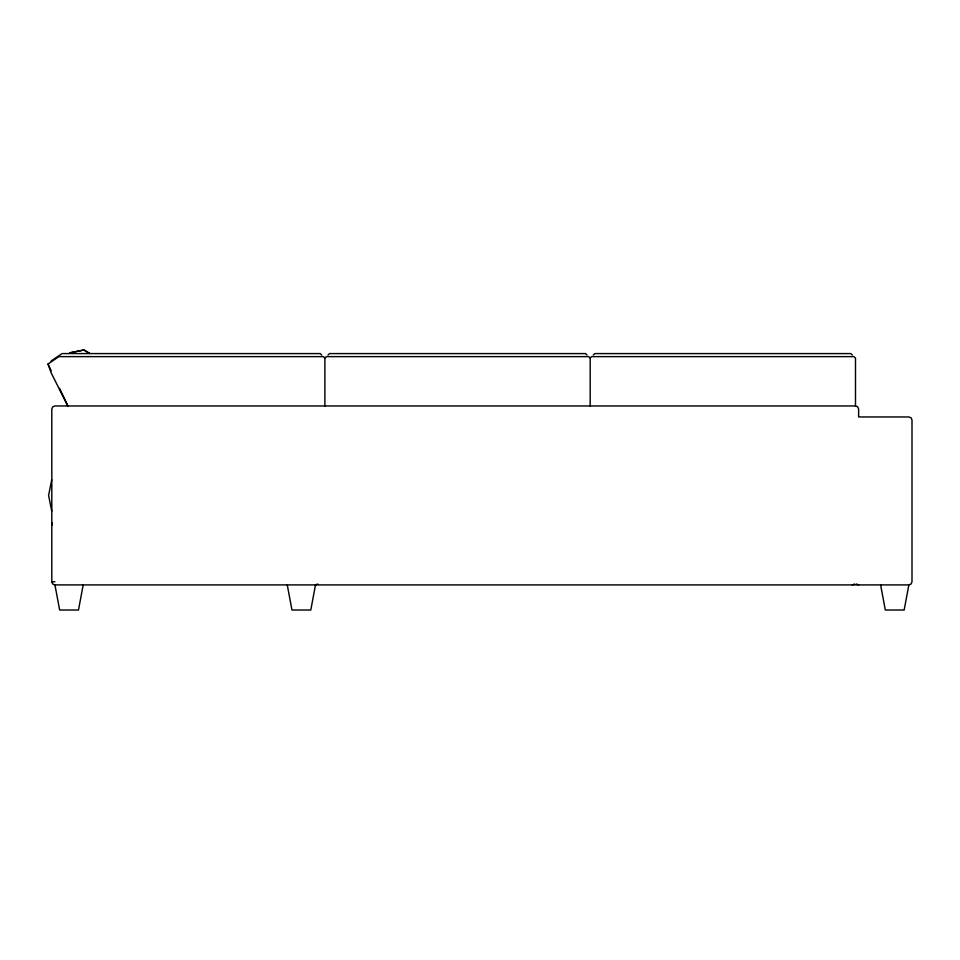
<?xml version="1.0" encoding="UTF-8"?>
<svg xmlns="http://www.w3.org/2000/svg" width="960" height="960" viewBox="0 0 960 960"><rect width="100%" height="100%" fill="white"/><g stroke="black" fill="none" stroke-linecap="round" stroke-linejoin="round"><path stroke-width="1.44" d="M51.804 525.252L52.248 522.84M83.196 584.904L78.48 610.02L59.652 610.02L54.936 584.904L52.704 584.004L51.804 581.772L51.804 409.104L52.704 406.86L54.936 405.96L855.492 405.96L857.724 406.86L858.624 409.104L858.624 416.952L908.856 416.952L911.1 417.804L912 419.94L912 581.772L911.1 584.004L908.856 584.904L54.936 584.904M908.856 584.904L904.152 610.02L885.312 610.02L880.608 584.904M51.744 479.736L48.6 495.432L51.744 511.128M324.876 406.032L324.876 358.044L326.424 356.628L588.624 356.628L590.184 358.044L590.184 406.032M328.008 354.996L329.568 353.58L585.492 353.58L587.04 354.996M590.184 358.044L591.732 356.628L853.932 356.628L855.492 358.044L855.492 406.032M593.316 354.996L594.876 353.58L850.8 353.58L852.348 354.996M51.144 360.972L62.064 353.58L320.184 353.58L321.732 354.996M67.812 406.092L51.144 372.78L48 364.02L58.92 356.628L323.316 356.628L324.876 358.044M317.748 584.004L315.504 584.904L310.8 610.02L291.96 610.02L287.256 584.904M852.348 584.904L854.592 584.004M69.672 352.884L83.844 350.004L89.796 353.496L83.964 349.98L69.768 352.836M51.804 581.772L54.936 581.772M856.392 584.004L858.624 584.904M48 364.02L51.216 370.788M59.568 388.392L67.92 405.984"/></g></svg>
